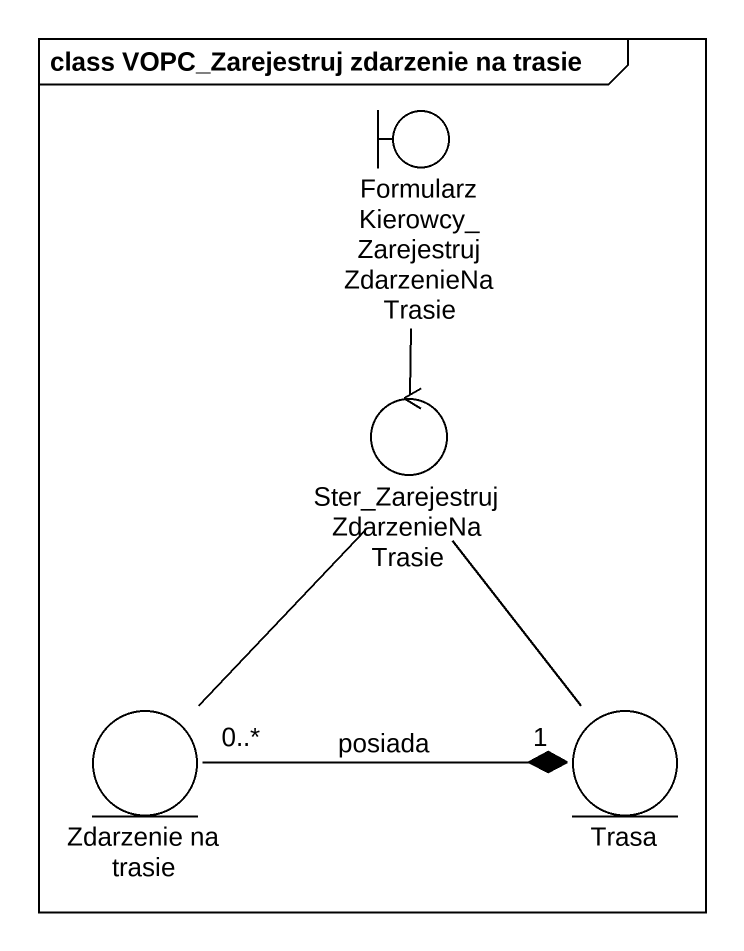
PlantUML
@startuml
mainframe class VOPC_Zarejestruj zdarzenie na trasie
boundary "FormularzKierowcy_ZarejestrujZdarzenieNaTrasie" as FormularzKierowcy
control "Ster_ZarejestrujZdarzenieNaTrasie" as Ster_ZarejestrujZdarzenieNaT
entity "Zdarzenie na trasie" as Zdarzenie_na_trasie
entity Trasa
FormularzKierowcy -- Ster_ZarejestrujZdarzenieNaT
Ster_ZarejestrujZdarzenieNaT -- Trasa
Zdarzenie_na_trasie -up- Ster_ZarejestrujZdarzenieNaT
Zdarzenie_na_trasie "0..*" -right-* "1" Trasa : posiada
@enduml
